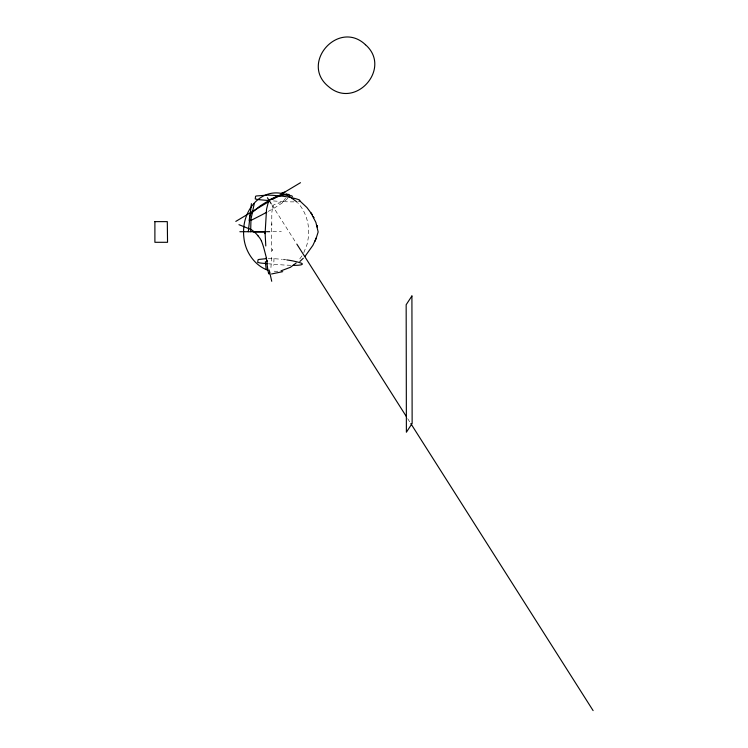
<?xml version="1.0" encoding="UTF-8"?>
<svg xmlns="http://www.w3.org/2000/svg" width="748" height="748" viewBox="0 0 748 748"><rect width="100%" height="100%" fill="white"/><g stroke="black" fill="none" stroke-linecap="round" stroke-linejoin="round"><path stroke-width="0.56" stroke-dasharray="3.74 2.81" d="M271.702 231.843L271.73 226.859M271.739 225.475L271.814 212.722L272.524 207.682M271.73 251.749L271.702 232.114M271.618 257.293L270.767 270.121M272.861 206.682L273.89 204.718A5.086 5.012 -74.5 0 1 274.376 204.625A3.796 3.749 60.6 0 1 275.002 204.288L279.004 202.914M285.549 198.248L283.567 200.95L279.874 202.614M303.8 252.665L307.091 244.25L308.4 237.387A47.087 47.087 0 0 0 308.326 226.177C307.194 217.612 303.744 209.206 297.788 202.858M301.968 255.863L298.704 260.332M282.538 202.671L281.201 203.606A21.168 2.637 -31 0 1 279.303 204.877L278.406 205.457A13.034 1.627 -31 0 1 276.9 206.411L275.171 207.467A30.584 3.815 -31 0 1 274.432 207.916A13.763 1.711 -31 0 1 271.309 209.73L268.167 211.441M268.252 258.565L269.813 258.574A10.21 0.785 3.2 0 1 270.851 258.602L273.067 258.686A29.574 2.281 3.2 0 1 275.395 258.789L282.37 259.304M266.241 231.721L281.351 231.721M266.213 231.955L270.757 231.955M290.794 265.288L290.308 265.278A11.809 0.907 3.2 0 1 288.644 265.222L286.185 265.119A12.305 0.954 3.2 0 1 282.454 264.904L276.956 264.483A69.022 5.33 3.2 0 0 275.442 264.371L273.029 264.194A16.269 1.253 3.2 0 1 271.561 264.063L268.42 263.782M283.716 201.651L286.175 201.754A11.809 0.907 3.2 0 0 287.84 201.81L288.822 201.829A19.7 1.524 3.2 0 0 290.916 201.867L291.926 201.867A14.464 1.113 3.2 0 0 294.413 201.829M271.767 204.634L296.199 243.1M407.697 418.656L410.203 422.601M272.627 207.682A7.667 4.067 -68.8 0 1 272.945 206.71M271.861 223.652A48.629 1 -89.2 0 1 271.851 225.185M274.011 258.284A54.651 7.91 88.1 0 1 273.675 265.362M278.845 203.185A15.97 4.208 -26.2 0 1 279.677 202.886M287.84 198.229A32.491 4.049 -31 0 1 287.447 198.659L286.091 199.94A14.455 1.805 -31 0 1 282.548 202.671M277.854 271.225A27.143 27.143 0 0 1 271.711 270.916M284.913 259.649A102.813 7.938 3.2 0 1 286.185 259.827M283.716 201.651A12.305 0.954 3.2 0 1 279.976 201.436L274.488 201.016A69.022 5.33 3.2 0 0 272.973 200.903"/><path stroke-width="1.12" d="M248.289 231.721L251.412 203.671M268.476 201.539L266.531 209.262L265.11 233.339M254.236 203.69L250.973 219.295L250.645 231.721M304.913 256.527L312.907 245.335L316.077 238.547L318.162 231.955L315.918 222.483L311.084 213.012L312.243 214.779M316.441 237.593L314.852 241.454M303.305 258.238L299.883 261.473M365.482 44.74C338.442 19.037 299.368 63.421 328.727 86.731C355.562 109.909 392.326 67.984 365.389 44.656M296.18 262.969L290.476 267.27L281.033 270.832M235.798 221.408L268.644 201.754M272.627 199.37L300.49 182.69M266.83 212.161L262.838 214.33A17.821 2.216 -31 0 1 261.519 215.031L254.685 218.519A37.138 4.628 -31 0 1 251.73 219.987L249.159 220.679L249.813 215.499A44.721 5.573 -31 0 1 250 215.097A24.665 3.076 -31 0 1 250.674 214.162L251.506 213.264A117.997 14.708 -31 0 1 252.31 212.423L259.304 206.542A6.143 0.767 -31 0 1 260.145 205.952L260.725 205.578A11.164 1.393 -31 0 1 261.669 204.961L263.67 203.718A33.005 4.114 -31 0 1 265.774 202.437L269.701 200.165A6.536 0.813 -31 0 1 270.879 199.557L274.31 198.042A103.065 12.847 -31 0 1 276.059 197.341L279.284 196.126A39.953 4.984 -31 0 1 281.005 195.565L284.296 194.779A142.756 17.793 -31 0 1 286.409 194.461L288.962 194.424A26.9 3.357 -31 0 1 289.224 194.573L289.541 195.406A24.581 3.067 -31 0 1 289.523 195.639M268.635 200.221L276.414 196.537M282.697 271.655L271.533 273.983M282.464 194.62L286.353 194.246M287.045 194.228L288.139 194.639A19.13 2.141 2.1 0 1 287.98 194.761M239.865 231.721L264.137 231.721M253.245 231.955L265.531 231.955M293.384 265.334L294.394 265.334A14.464 1.113 3.2 0 0 298.733 265.194L300.2 265.007A34.922 2.693 3.2 0 0 301.463 264.699L302.332 264.184A26.778 2.066 3.2 0 0 302.351 264.025L301.911 263.455A29.172 2.253 3.2 0 0 301.594 263.268L298.63 262.305A151.47 11.688 3.2 0 0 296.208 261.678L292.468 260.846A41.056 3.17 3.2 0 0 290.523 260.5L286.877 259.93M267.307 263.679L263.932 263.361A34.707 2.674 3.2 0 1 260.641 263.044L257.705 262.436L258.023 259.846A48.639 3.749 3.2 0 1 258.21 259.696A26.685 2.057 3.2 0 1 258.901 259.444L266.587 258.621L264.072 248.944A69.873 69.873 0 0 0 261.426 240.978M283.81 259.491L284.343 259.565M238.958 224.671L250.739 229.43M268.523 272.983C268.242 272.094 268.074 271.187 267.906 270.271C254.657 265.503 245.391 252.011 243.923 237.986A47.087 47.087 0 0 1 243.848 226.775C245.363 211.675 255.601 196.285 271.225 193.33A27.143 27.143 0 0 1 280.537 193.246L289.074 196.116L297.18 202.175M290.57 195.406L292.543 196.369M300.172 201.221L306.923 207.533L311.598 213.788M258.135 235.938L260.024 238.425A13.52 13.52 0 0 1 260.949 240.043L261.389 240.996M267.382 197.724L271.141 203.643M296.825 244.082L406.445 416.683M410.83 423.592L593.108 710.6M317.105 226.317L316.853 225.4L317.348 227.299M266.905 260.173L267.288 261.819M269.168 270L271.72 281.276M267.849 269.981L267.719 269.233M267.475 267.606L266.662 260.341M265.138 233.713L265.792 245.97M272.431 249.692A34.286 0.954 -78.8 0 1 272.291 250.356M269.71 271.982A81.158 4.469 -88.4 0 1 269.561 272.515M269.205 273.992A87.329 4.918 -90 0 1 268.523 273.16M267.728 268.971A65.085 3.656 90 0 1 267.485 267.307M266.643 260.987A32.482 1.767 89.8 0 1 266.353 257.536M266.316 269.448A55.735 2.833 89.5 0 1 265.381 261.604M265.016 233.301A13.96 0.972 86.5 0 1 265.035 233.638M268.055 200.342A25.871 9.612 -16.4 0 1 267.541 201.586M286.521 194.181A42.86 1.019 4 0 1 286.204 194.19M281.734 192.834A55.978 11.613 -42.1 0 1 284.221 192.947M283.913 192.208A54.062 5.124 -28.9 0 1 284.894 192.283M298.854 201.277A34.922 2.693 3.2 0 0 298.994 201.231L299.864 200.716A26.778 2.066 3.2 0 0 299.883 200.558L299.443 199.987A29.172 2.253 3.2 0 0 299.125 199.8L296.161 198.837A151.47 11.688 3.2 0 0 293.74 198.211L290 197.379A41.056 3.17 3.2 0 0 288.045 197.033L284.408 196.462A102.813 7.938 3.2 0 0 282.445 196.182L272.926 195.322A29.574 2.281 3.2 0 0 270.598 195.219L268.382 195.135A10.21 0.785 3.2 0 0 267.345 195.106L256.442 195.967A26.685 2.057 3.2 0 0 255.751 196.228A48.639 3.749 3.2 0 0 255.554 196.378L255.236 198.959L258.172 199.576A34.707 2.674 3.2 0 0 261.463 199.894L269.084 200.595A16.269 1.253 3.2 0 0 269.579 200.642M250.804 229.327A27.807 27.807 0 0 1 258.107 235.966M154.892 221.632L154.892 242.296L167.543 242.296L167.309 221.632L154.892 221.632M411.914 295.974L406.164 304.735L406.388 432.222L412.139 423.462L411.914 295.974M313.795 217.621L313.347 216.742L313.795 217.621"/></g></svg>
